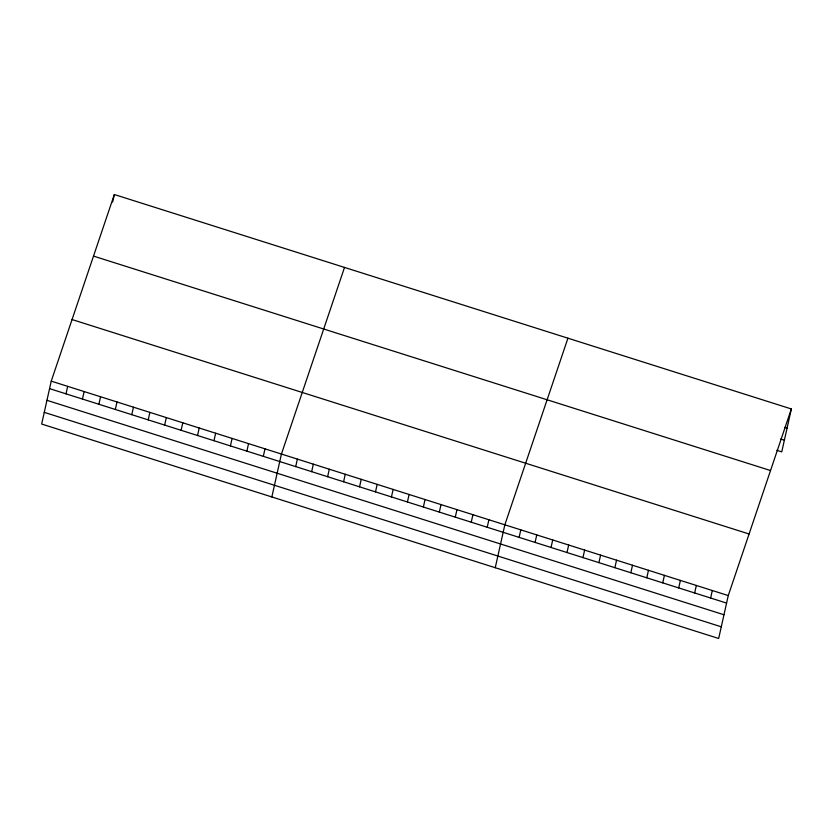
<?xml version="1.0" encoding="UTF-8"?>
<svg xmlns="http://www.w3.org/2000/svg" width="833" height="833" viewBox="0 0 833 833"><rect width="100%" height="100%" fill="white"/><g stroke="black" fill="none" stroke-linecap="round" stroke-linejoin="round"><path stroke-width="1.25" d="M51.24 381.139L41.65 424.039L718.671 638.484L728.261 595.574L791.35 408.961L114.329 194.516L51.24 381.139L728.261 595.574M66.005 393.853L67.681 386.345M112.653 202.023L114.329 194.516M82.446 399.059L84.123 391.552M98.888 404.265L100.564 396.758M115.329 409.472L117.005 401.964M131.77 414.678L133.447 407.17M148.212 419.884L149.888 412.377M164.653 425.101L166.329 417.593M181.094 430.307L182.781 422.8M197.536 435.513L199.222 428.006M213.977 440.719L215.664 433.212M230.429 445.926L232.105 438.418M246.87 451.132L248.546 443.625M263.311 456.338L264.988 448.841M271.839 496.957L281.429 454.047L344.518 267.424M295.705 466.605L297.381 459.098M311.667 471.655L313.343 464.158M327.619 476.715L329.306 469.208M343.581 481.766L345.258 474.258M359.544 486.826L361.22 479.319M375.496 491.876L377.172 484.369M391.458 496.937L393.134 489.429M407.42 501.987L409.097 494.479M423.372 507.047L425.049 499.54M439.335 512.097L441.011 504.59M455.287 517.147L456.963 509.65M471.249 522.208L472.925 514.7M487.211 527.258L488.888 519.75M495.25 567.721L504.84 524.811L567.939 338.188M519.126 537.368L520.802 529.861M535.078 542.429L536.754 534.921M551.04 547.479L552.716 539.971M567.002 552.539L568.679 545.032M582.954 557.589L584.631 550.082M598.917 562.639L600.593 555.142M614.869 567.7L616.555 560.192M630.831 572.75L632.507 565.243M646.793 577.81L648.47 570.303M662.745 582.861L664.422 575.353M678.708 587.921L680.384 580.414M694.66 592.971L696.346 585.464M710.622 598.032L712.298 590.524M791.35 408.961L781.76 451.861L776.845 450.309M784.603 427.371L787.06 428.141M780.688 439.012L784.374 440.178M93.515 256.095L770.525 470.541M72.065 319.549L749.075 533.995M49.564 388.636L726.584 603.082M46.95 400.319L723.971 614.764M44.264 412.356L721.274 626.801"/></g></svg>
